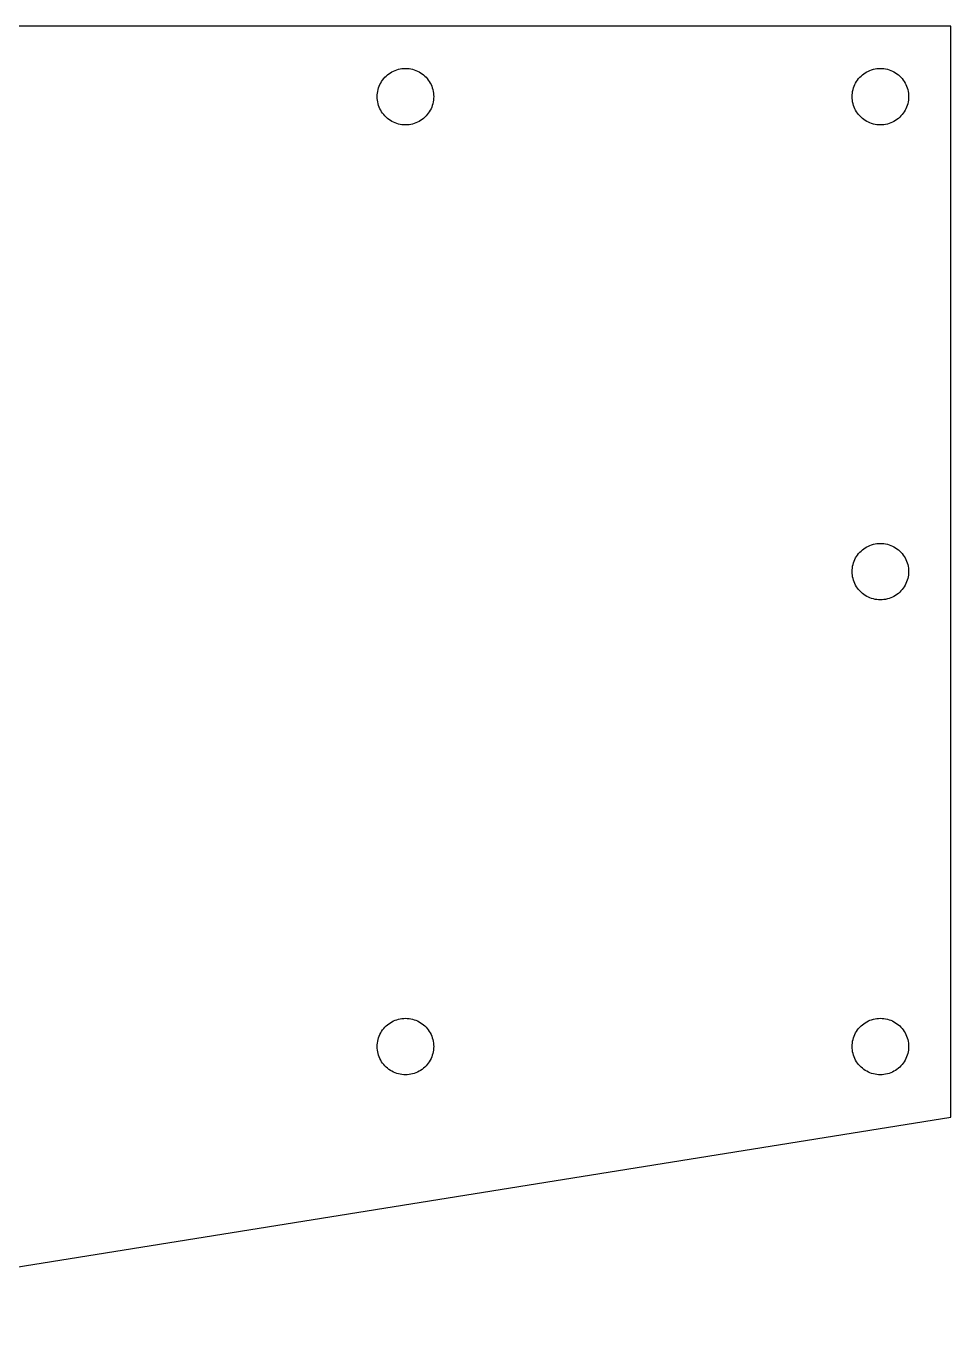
# Model space of a CAD drawing. Header units: metres. Extents: x -43 to 62, y -12 to 62.
# Drawn here: x 9.4 to 61.8, y -12 to 61.8 of the extents above; entities that cross this region are included whole.
import ezdxf

# ---------------------------------------------------------------- set-up
doc = ezdxf.new("R2010")
doc.units = ezdxf.units.M

msp = doc.modelspace()

# ---------------------------------------------------------------- linework, layer by layer
for p, q in [((61.82, 61.82), (0, 61.82)), ((61.82, 0), (61.82, 61.82)), ((29.8901, 59.0528), (29.9695, 59.1144)), ((29.9695, 59.1144), (30.0527, 59.1709)), ((30.0527, 59.1709), (30.1392, 59.2221)), ((30.1392, 59.2221), (30.2287, 59.2677)), ((30.2287, 59.2677), (30.321, 59.3076)), ((30.321, 59.3076), (30.4156, 59.3417)), ((30.4156, 59.3417), (30.5121, 59.3697)), ((30.5121, 59.3697), (30.6102, 59.3916)), ((30.6102, 59.3916), (30.7095, 59.4074)), ((30.7095, 59.4074), (30.8095, 59.4168)), ((30.8095, 59.4168), (30.91, 59.42)), ((30.91, 59.42), (31.0105, 59.4168)), ((31.0105, 59.4168), (31.1105, 59.4074)), ((31.1105, 59.4074), (31.2098, 59.3916)), ((31.2098, 59.3916), (31.3079, 59.3697)), ((31.3079, 59.3697), (31.4044, 59.3417)), ((31.4044, 59.3417), (31.499, 59.3076)), ((31.499, 59.3076), (31.5912, 59.2677)), ((31.5912, 59.2677), (31.6808, 59.2221)), ((31.6808, 59.2221), (31.7673, 59.1709)), ((31.7673, 59.1709), (31.8504, 59.1144)), ((31.8504, 59.1144), (31.9299, 59.0528)), ((56.8001, 59.0528), (56.8795, 59.1144)), ((56.8795, 59.1144), (56.9627, 59.1709)), ((56.9627, 59.1709), (57.0492, 59.2221)), ((57.0492, 59.2221), (57.1387, 59.2677)), ((57.1387, 59.2677), (57.231, 59.3076)), ((57.231, 59.3076), (57.3256, 59.3417)), ((57.3256, 59.3417), (57.4221, 59.3697)), ((57.4221, 59.3697), (57.5202, 59.3916)), ((57.5202, 59.3916), (57.6195, 59.4074)), ((57.6195, 59.4074), (57.7195, 59.4168)), ((57.7195, 59.4168), (57.82, 59.42)), ((57.82, 59.42), (57.9205, 59.4168)), ((57.9205, 59.4168), (58.0205, 59.4074)), ((58.0205, 59.4074), (58.1198, 59.3916)), ((58.1198, 59.3916), (58.2179, 59.3697)), ((58.2179, 59.3697), (58.3144, 59.3417)), ((58.3144, 59.3417), (58.409, 59.3076)), ((58.409, 59.3076), (58.5012, 59.2677)), ((58.5012, 59.2677), (58.5908, 59.2221)), ((58.5908, 59.2221), (58.6773, 59.1709)), ((58.6773, 59.1709), (58.7605, 59.1144)), ((58.7605, 59.1144), (58.8399, 59.0528)), ((29.3883, 58.3144), (29.4223, 58.409)), ((29.4223, 58.409), (29.4623, 58.5012)), ((29.4623, 58.5012), (29.5079, 58.5908)), ((29.5079, 58.5908), (29.5591, 58.6773)), ((29.5591, 58.6773), (29.6156, 58.7605)), ((29.6156, 58.7605), (29.6772, 58.8399)), ((29.6772, 58.8399), (29.7436, 58.9153)), ((29.7436, 58.9153), (29.8147, 58.9863)), ((29.8147, 58.9863), (29.8901, 59.0528)), ((31.9299, 59.0528), (32.0053, 58.9863)), ((32.0053, 58.9863), (32.0763, 58.9153)), ((32.0763, 58.9153), (32.1428, 58.8399)), ((32.1428, 58.8399), (32.2044, 58.7605)), ((32.2044, 58.7605), (32.2609, 58.6773)), ((32.2609, 58.6773), (32.3121, 58.5908)), ((32.3121, 58.5908), (32.3577, 58.5012)), ((32.3577, 58.5012), (32.3976, 58.409)), ((32.3976, 58.409), (32.4317, 58.3144)), ((56.2983, 58.3144), (56.3324, 58.409)), ((56.3324, 58.409), (56.3723, 58.5012)), ((56.3723, 58.5012), (56.4179, 58.5908)), ((56.4179, 58.5908), (56.4691, 58.6773)), ((56.4691, 58.6773), (56.5256, 58.7605)), ((56.5256, 58.7605), (56.5872, 58.8399)), ((56.5872, 58.8399), (56.6536, 58.9153)), ((56.6536, 58.9153), (56.7247, 58.9863)), ((56.7247, 58.9863), (56.8001, 59.0528)), ((58.8399, 59.0528), (58.9153, 58.9863)), ((58.9153, 58.9863), (58.9863, 58.9153)), ((58.9863, 58.9153), (59.0528, 58.8399)), ((59.0528, 58.8399), (59.1144, 58.7605)), ((59.1144, 58.7605), (59.1709, 58.6773)), ((59.1709, 58.6773), (59.2221, 58.5908)), ((59.2221, 58.5908), (59.2677, 58.5012)), ((59.2677, 58.5012), (59.3076, 58.409)), ((59.3076, 58.409), (59.3417, 58.3144)), ((29.31, 57.82), (29.3132, 57.9205)), ((29.3132, 57.7195), (29.31, 57.82)), ((29.3132, 57.9205), (29.3226, 58.0205)), ((29.3226, 57.6195), (29.3132, 57.7195)), ((29.3226, 58.0205), (29.3383, 58.1198)), ((29.3383, 57.5202), (29.3226, 57.6195)), ((29.3383, 58.1198), (29.3603, 58.2179)), ((29.3603, 58.2179), (29.3883, 58.3144)), ((32.4317, 58.3144), (32.4597, 58.2179)), ((32.4597, 58.2179), (32.4817, 58.1198)), ((32.4817, 58.1198), (32.4974, 58.0205)), ((32.4974, 57.6195), (32.4817, 57.5202)), ((32.4974, 58.0205), (32.5068, 57.9205)), ((32.5068, 57.7195), (32.4974, 57.6195)), ((32.5068, 57.9205), (32.51, 57.82)), ((32.51, 57.82), (32.5068, 57.7195)), ((56.22, 57.82), (56.2231, 57.9205)), ((56.2231, 57.7195), (56.22, 57.82)), ((56.2231, 57.9205), (56.2326, 58.0205)), ((56.2326, 57.6195), (56.2231, 57.7195)), ((56.2326, 58.0205), (56.2483, 58.1198)), ((56.2483, 57.5202), (56.2326, 57.6195)), ((56.2483, 58.1198), (56.2703, 58.2179)), ((56.2703, 58.2179), (56.2983, 58.3144)), ((59.3417, 58.3144), (59.3697, 58.2179)), ((59.3697, 58.2179), (59.3916, 58.1198)), ((59.3916, 58.1198), (59.4074, 58.0205)), ((59.4074, 57.6195), (59.3916, 57.5202)), ((59.4074, 58.0205), (59.4168, 57.9205)), ((59.4168, 57.7195), (59.4074, 57.6195)), ((59.4168, 57.9205), (59.42, 57.82)), ((59.42, 57.82), (59.4168, 57.7195)), ((29.3603, 57.4221), (29.3383, 57.5202)), ((29.3883, 57.3256), (29.3603, 57.4221)), ((29.4223, 57.231), (29.3883, 57.3256)), ((29.4623, 57.1387), (29.4223, 57.231)), ((29.5079, 57.0492), (29.4623, 57.1387)), ((29.5591, 56.9627), (29.5079, 57.0492)), ((29.6156, 56.8795), (29.5591, 56.9627)), ((29.6772, 56.8001), (29.6156, 56.8795)), ((32.2044, 56.8795), (32.1428, 56.8001)), ((32.2609, 56.9627), (32.2044, 56.8795)), ((32.3121, 57.0492), (32.2609, 56.9627)), ((32.3577, 57.1387), (32.3121, 57.0492)), ((32.3976, 57.231), (32.3577, 57.1387)), ((32.4317, 57.3256), (32.3976, 57.231)), ((32.4597, 57.4221), (32.4317, 57.3256)), ((32.4817, 57.5202), (32.4597, 57.4221)), ((56.2703, 57.4221), (56.2483, 57.5202)), ((56.2983, 57.3256), (56.2703, 57.4221)), ((56.3324, 57.231), (56.2983, 57.3256)), ((56.3723, 57.1387), (56.3324, 57.231)), ((56.4179, 57.0492), (56.3723, 57.1387)), ((56.4691, 56.9627), (56.4179, 57.0492)), ((56.5256, 56.8795), (56.4691, 56.9627)), ((56.5872, 56.8001), (56.5256, 56.8795)), ((59.1144, 56.8795), (59.0528, 56.8001)), ((59.1709, 56.9627), (59.1144, 56.8795)), ((59.2221, 57.0492), (59.1709, 56.9627)), ((59.2677, 57.1387), (59.2221, 57.0492)), ((59.3076, 57.231), (59.2677, 57.1387)), ((59.3417, 57.3256), (59.3076, 57.231)), ((59.3697, 57.4221), (59.3417, 57.3256)), ((59.3916, 57.5202), (59.3697, 57.4221)), ((29.7436, 56.7247), (29.6772, 56.8001)), ((29.8147, 56.6536), (29.7436, 56.7247)), ((29.8901, 56.5872), (29.8147, 56.6536)), ((29.9695, 56.5256), (29.8901, 56.5872)), ((30.0527, 56.4691), (29.9695, 56.5256)), ((30.1392, 56.4179), (30.0527, 56.4691)), ((30.2287, 56.3723), (30.1392, 56.4179)), ((30.321, 56.3324), (30.2287, 56.3723)), ((30.4156, 56.2983), (30.321, 56.3324)), ((30.5121, 56.2703), (30.4156, 56.2983)), ((30.6102, 56.2483), (30.5121, 56.2703)), ((30.7095, 56.2326), (30.6102, 56.2483)), ((30.8095, 56.2231), (30.7095, 56.2326)), ((30.91, 56.22), (30.8095, 56.2231)), ((31.0105, 56.2231), (30.91, 56.22)), ((31.1105, 56.2326), (31.0105, 56.2231)), ((31.2098, 56.2483), (31.1105, 56.2326)), ((31.3079, 56.2703), (31.2098, 56.2483)), ((31.4044, 56.2983), (31.3079, 56.2703)), ((31.499, 56.3324), (31.4044, 56.2983)), ((31.5912, 56.3723), (31.499, 56.3324)), ((31.6808, 56.4179), (31.5912, 56.3723)), ((31.7673, 56.4691), (31.6808, 56.4179)), ((31.8504, 56.5256), (31.7673, 56.4691)), ((31.9299, 56.5872), (31.8504, 56.5256)), ((32.0053, 56.6536), (31.9299, 56.5872)), ((32.0763, 56.7247), (32.0053, 56.6536)), ((32.1428, 56.8001), (32.0763, 56.7247)), ((56.6536, 56.7247), (56.5872, 56.8001)), ((56.7247, 56.6536), (56.6536, 56.7247)), ((56.8001, 56.5872), (56.7247, 56.6536)), ((56.8795, 56.5256), (56.8001, 56.5872)), ((56.9627, 56.4691), (56.8795, 56.5256)), ((57.0492, 56.4179), (56.9627, 56.4691)), ((57.1387, 56.3723), (57.0492, 56.4179)), ((57.231, 56.3324), (57.1387, 56.3723)), ((57.3256, 56.2983), (57.231, 56.3324)), ((57.4221, 56.2703), (57.3256, 56.2983)), ((57.5202, 56.2483), (57.4221, 56.2703)), ((57.6195, 56.2326), (57.5202, 56.2483)), ((57.7195, 56.2231), (57.6195, 56.2326)), ((57.82, 56.22), (57.7195, 56.2231)), ((57.9205, 56.2231), (57.82, 56.22)), ((58.0205, 56.2326), (57.9205, 56.2231)), ((58.1198, 56.2483), (58.0205, 56.2326)), ((58.2179, 56.2703), (58.1198, 56.2483)), ((58.3144, 56.2983), (58.2179, 56.2703)), ((58.409, 56.3324), (58.3144, 56.2983)), ((58.5012, 56.3723), (58.409, 56.3324)), ((58.5908, 56.4179), (58.5012, 56.3723)), ((58.6773, 56.4691), (58.5908, 56.4179)), ((58.7605, 56.5256), (58.6773, 56.4691)), ((58.8399, 56.5872), (58.7605, 56.5256)), ((58.9153, 56.6536), (58.8399, 56.5872)), ((58.9863, 56.7247), (58.9153, 56.6536)), ((59.0528, 56.8001), (58.9863, 56.7247)), ((57.4221, 32.4597), (57.5202, 32.4817)), ((57.5202, 32.4817), (57.6195, 32.4974)), ((57.6195, 32.4974), (57.7195, 32.5068)), ((57.7195, 32.5068), (57.82, 32.51)), ((57.82, 32.51), (57.9205, 32.5068)), ((57.9205, 32.5068), (58.0205, 32.4974)), ((58.0205, 32.4974), (58.1198, 32.4817)), ((58.1198, 32.4817), (58.2179, 32.4597)), ((56.4179, 31.6808), (56.4691, 31.7673)), ((56.4691, 31.7673), (56.5256, 31.8504)), ((56.5256, 31.8504), (56.5872, 31.9299)), ((56.5872, 31.9299), (56.6536, 32.0053)), ((56.6536, 32.0053), (56.7247, 32.0763)), ((56.7247, 32.0763), (56.8001, 32.1428)), ((56.8001, 32.1428), (56.8795, 32.2044)), ((56.8795, 32.2044), (56.9627, 32.2609)), ((56.9627, 32.2609), (57.0492, 32.3121)), ((57.0492, 32.3121), (57.1387, 32.3577)), ((57.1387, 32.3577), (57.231, 32.3976)), ((57.231, 32.3976), (57.3256, 32.4317)), ((57.3256, 32.4317), (57.4221, 32.4597)), ((58.2179, 32.4597), (58.3144, 32.4317)), ((58.3144, 32.4317), (58.409, 32.3976)), ((58.409, 32.3976), (58.5012, 32.3577)), ((58.5012, 32.3577), (58.5908, 32.3121)), ((58.5908, 32.3121), (58.6773, 32.2609)), ((58.6773, 32.2609), (58.7605, 32.2044)), ((58.7605, 32.2044), (58.8399, 32.1428)), ((58.8399, 32.1428), (58.9153, 32.0763)), ((58.9153, 32.0763), (58.9863, 32.0053)), ((58.9863, 32.0053), (59.0528, 31.9299)), ((59.0528, 31.9299), (59.1144, 31.8504)), ((59.1144, 31.8504), (59.1709, 31.7673)), ((59.1709, 31.7673), (59.2221, 31.6808)), ((56.22, 30.91), (56.2231, 31.0105)), ((56.2231, 31.0105), (56.2326, 31.1105)), ((56.2326, 31.1105), (56.2483, 31.2098)), ((56.2483, 31.2098), (56.2703, 31.3079)), ((56.2703, 31.3079), (56.2983, 31.4044)), ((56.2983, 31.4044), (56.3324, 31.499)), ((56.3324, 31.499), (56.3723, 31.5912)), ((56.3723, 31.5912), (56.4179, 31.6808)), ((59.2221, 31.6808), (59.2677, 31.5912)), ((59.2677, 31.5912), (59.3076, 31.499)), ((59.3076, 31.499), (59.3417, 31.4044)), ((59.3417, 31.4044), (59.3697, 31.3079)), ((59.3697, 31.3079), (59.3916, 31.2098)), ((59.3916, 31.2098), (59.4074, 31.1105)), ((59.4074, 31.1105), (59.4168, 31.0105)), ((59.4168, 31.0105), (59.42, 30.91)), ((56.2231, 30.8095), (56.22, 30.91)), ((56.2326, 30.7095), (56.2231, 30.8095)), ((56.2483, 30.6102), (56.2326, 30.7095)), ((56.2703, 30.5121), (56.2483, 30.6102)), ((56.2983, 30.4156), (56.2703, 30.5121)), ((56.3324, 30.321), (56.2983, 30.4156)), ((56.3723, 30.2287), (56.3324, 30.321)), ((59.3076, 30.321), (59.2677, 30.2287)), ((59.3417, 30.4156), (59.3076, 30.321)), ((59.3697, 30.5121), (59.3417, 30.4156)), ((59.3916, 30.6102), (59.3697, 30.5121)), ((59.4074, 30.7095), (59.3916, 30.6102)), ((59.4168, 30.8095), (59.4074, 30.7095)), ((59.42, 30.91), (59.4168, 30.8095)), ((56.4179, 30.1392), (56.3723, 30.2287)), ((56.4691, 30.0527), (56.4179, 30.1392)), ((56.5256, 29.9695), (56.4691, 30.0527)), ((56.5872, 29.8901), (56.5256, 29.9695)), ((56.6536, 29.8147), (56.5872, 29.8901)), ((56.7247, 29.7436), (56.6536, 29.8147)), ((56.8001, 29.6772), (56.7247, 29.7436)), ((56.8795, 29.6156), (56.8001, 29.6772)), ((56.9627, 29.5591), (56.8795, 29.6156)), ((57.0492, 29.5079), (56.9627, 29.5591)), ((58.6773, 29.5591), (58.5908, 29.5079)), ((58.7605, 29.6156), (58.6773, 29.5591)), ((58.8399, 29.6772), (58.7605, 29.6156)), ((58.9153, 29.7436), (58.8399, 29.6772)), ((58.9863, 29.8147), (58.9153, 29.7436)), ((59.0528, 29.8901), (58.9863, 29.8147)), ((59.1144, 29.9695), (59.0528, 29.8901)), ((59.1709, 30.0527), (59.1144, 29.9695)), ((59.2221, 30.1392), (59.1709, 30.0527)), ((59.2677, 30.2287), (59.2221, 30.1392)), ((57.1387, 29.4623), (57.0492, 29.5079)), ((57.231, 29.4223), (57.1387, 29.4623)), ((57.3256, 29.3883), (57.231, 29.4223)), ((57.4221, 29.3603), (57.3256, 29.3883)), ((57.5202, 29.3383), (57.4221, 29.3603)), ((57.6195, 29.3226), (57.5202, 29.3383)), ((57.7195, 29.3132), (57.6195, 29.3226)), ((57.82, 29.31), (57.7195, 29.3132)), ((57.9205, 29.3132), (57.82, 29.31)), ((58.0205, 29.3226), (57.9205, 29.3132)), ((58.1198, 29.3383), (58.0205, 29.3226)), ((58.2179, 29.3603), (58.1198, 29.3383)), ((58.3144, 29.3883), (58.2179, 29.3603)), ((58.409, 29.4223), (58.3144, 29.3883)), ((58.5012, 29.4623), (58.409, 29.4223)), ((58.5908, 29.5079), (58.5012, 29.4623)), ((29.8147, 5.16634), (29.8901, 5.23282)), ((29.8901, 5.23282), (29.9695, 5.29442)), ((29.9695, 5.29442), (30.0527, 5.35092)), ((30.0527, 5.35092), (30.1392, 5.40208)), ((30.1392, 5.40208), (30.2287, 5.44771)), ((30.2287, 5.44771), (30.321, 5.48764)), ((30.321, 5.48764), (30.4156, 5.52168)), ((30.4156, 5.52168), (30.5121, 5.54973)), ((30.5121, 5.54973), (30.6102, 5.57166)), ((30.6102, 5.57166), (30.7095, 5.58737)), ((30.7095, 5.58737), (30.8095, 5.59683)), ((30.8095, 5.59683), (30.91, 5.59999)), ((30.91, 5.59999), (31.0105, 5.59683)), ((31.0105, 5.59683), (31.1105, 5.58737)), ((31.1105, 5.58737), (31.2098, 5.57166)), ((31.2098, 5.57166), (31.3079, 5.54973)), ((31.3079, 5.54973), (31.4044, 5.52168)), ((31.4044, 5.52168), (31.499, 5.48764)), ((31.499, 5.48764), (31.5912, 5.44771)), ((31.5912, 5.44771), (31.6808, 5.40208)), ((31.6808, 5.40208), (31.7673, 5.35092)), ((31.7673, 5.35092), (31.8504, 5.29442)), ((31.8504, 5.29442), (31.9299, 5.23282)), ((31.9299, 5.23282), (32.0053, 5.16634)), ((56.7247, 5.16634), (56.8001, 5.23282)), ((56.8001, 5.23282), (56.8795, 5.29442)), ((56.8795, 5.29442), (56.9627, 5.35092)), ((56.9627, 5.35092), (57.0492, 5.40208)), ((57.0492, 5.40208), (57.1387, 5.44771)), ((57.1387, 5.44771), (57.231, 5.48764)), ((57.231, 5.48764), (57.3256, 5.52168)), ((57.3256, 5.52168), (57.4221, 5.54973)), ((57.4221, 5.54973), (57.5202, 5.57166)), ((57.5202, 5.57166), (57.6195, 5.58737)), ((57.6195, 5.58737), (57.7195, 5.59683)), ((57.7195, 5.59683), (57.82, 5.59999)), ((57.82, 5.59999), (57.9205, 5.59683)), ((57.9205, 5.59683), (58.0205, 5.58737)), ((58.0205, 5.58737), (58.1198, 5.57166)), ((58.1198, 5.57166), (58.2179, 5.54973)), ((58.2179, 5.54973), (58.3144, 5.52168)), ((58.3144, 5.52168), (58.409, 5.48764)), ((58.409, 5.48764), (58.5012, 5.44771)), ((58.5012, 5.44771), (58.5908, 5.40208)), ((58.5908, 5.40208), (58.6773, 5.35092)), ((58.6773, 5.35092), (58.7605, 5.29442)), ((58.7605, 5.29442), (58.8399, 5.23282)), ((58.8399, 5.23282), (58.9153, 5.16634)), ((29.3603, 4.3979), (29.3883, 4.49442)), ((29.3883, 4.49442), (29.4223, 4.58899)), ((29.4223, 4.58899), (29.4623, 4.68124)), ((29.4623, 4.68124), (29.5079, 4.7708)), ((29.5079, 4.7708), (29.5591, 4.85732)), ((29.5591, 4.85732), (29.6156, 4.94044)), ((29.6156, 4.94044), (29.6772, 5.01987)), ((29.6772, 5.01987), (29.7436, 5.09526)), ((29.7436, 5.09526), (29.8147, 5.16634)), ((32.0053, 5.16634), (32.0763, 5.09526)), ((32.0763, 5.09526), (32.1428, 5.01987)), ((32.1428, 5.01987), (32.2044, 4.94044)), ((32.2044, 4.94044), (32.2609, 4.85732)), ((32.2609, 4.85732), (32.3121, 4.7708)), ((32.3121, 4.7708), (32.3577, 4.68124)), ((32.3577, 4.68124), (32.3976, 4.58899)), ((32.3976, 4.58899), (32.4317, 4.49442)), ((32.4317, 4.49442), (32.4597, 4.3979)), ((56.2703, 4.3979), (56.2983, 4.49442)), ((56.2983, 4.49442), (56.3324, 4.58899)), ((56.3324, 4.58899), (56.3723, 4.68124)), ((56.3723, 4.68124), (56.4179, 4.7708)), ((56.4179, 4.7708), (56.4691, 4.85732)), ((56.4691, 4.85732), (56.5256, 4.94044)), ((56.5256, 4.94044), (56.5872, 5.01987)), ((56.5872, 5.01987), (56.6536, 5.09526)), ((56.6536, 5.09526), (56.7247, 5.16634)), ((58.9153, 5.16634), (58.9863, 5.09526)), ((58.9863, 5.09526), (59.0528, 5.01987)), ((59.0528, 5.01987), (59.1144, 4.94044)), ((59.1144, 4.94044), (59.1709, 4.85732)), ((59.1709, 4.85732), (59.2221, 4.7708)), ((59.2221, 4.7708), (59.2677, 4.68124)), ((59.2677, 4.68124), (59.3076, 4.58899)), ((59.3076, 4.58899), (59.3417, 4.49442)), ((59.3417, 4.49442), (59.3697, 4.3979)), ((29.31, 4), (29.3132, 4.10046)), ((29.3132, 3.89952), (29.31, 4)), ((29.3132, 4.10046), (29.3226, 4.20053)), ((29.3226, 3.79945), (29.3132, 3.89952)), ((29.3226, 4.20053), (29.3383, 4.2998)), ((29.3383, 3.70018), (29.3226, 3.79945)), ((29.3383, 4.2998), (29.3603, 4.3979)), ((29.3603, 3.60208), (29.3383, 3.70018)), ((32.4597, 4.3979), (32.4817, 4.2998)), ((32.4817, 3.70018), (32.4597, 3.60208)), ((32.4817, 4.2998), (32.4974, 4.20053)), ((32.4974, 3.79945), (32.4817, 3.70018)), ((32.4974, 4.20053), (32.5068, 4.10046)), ((32.5068, 3.89952), (32.4974, 3.79945)), ((32.5068, 4.10046), (32.51, 4)), ((32.51, 4), (32.5068, 3.89952)), ((56.22, 4), (56.2231, 4.10046)), ((56.2231, 3.89952), (56.22, 4)), ((56.2231, 4.10046), (56.2326, 4.20053)), ((56.2326, 3.79945), (56.2231, 3.89952)), ((56.2326, 4.20053), (56.2483, 4.2998)), ((56.2483, 3.70018), (56.2326, 3.79945)), ((56.2483, 4.2998), (56.2703, 4.3979)), ((56.2703, 3.60208), (56.2483, 3.70018)), ((59.3697, 4.3979), (59.3916, 4.2998)), ((59.3916, 3.70018), (59.3697, 3.60208)), ((59.3916, 4.2998), (59.4074, 4.20053)), ((59.4074, 3.79945), (59.3916, 3.70018)), ((59.4074, 4.20053), (59.4168, 4.10046)), ((59.4168, 3.89952), (59.4074, 3.79945)), ((59.4168, 4.10046), (59.42, 4)), ((59.42, 4), (59.4168, 3.89952)), ((29.3883, 3.50557), (29.3603, 3.60208)), ((29.4223, 3.411), (29.3883, 3.50557)), ((29.4623, 3.31874), (29.4223, 3.411)), ((29.5079, 3.22919), (29.4623, 3.31874)), ((29.5591, 3.14267), (29.5079, 3.22919)), ((29.6156, 3.05954), (29.5591, 3.14267)), ((29.6772, 2.98012), (29.6156, 3.05954)), ((29.7436, 2.90472), (29.6772, 2.98012)), ((32.1428, 2.98012), (32.0763, 2.90472)), ((32.2044, 3.05954), (32.1428, 2.98012)), ((32.2609, 3.14267), (32.2044, 3.05954)), ((32.3121, 3.22919), (32.2609, 3.14267)), ((32.3577, 3.31874), (32.3121, 3.22919)), ((32.3976, 3.411), (32.3577, 3.31874)), ((32.4317, 3.50557), (32.3976, 3.411)), ((32.4597, 3.60208), (32.4317, 3.50557)), ((56.2983, 3.50557), (56.2703, 3.60208)), ((56.3324, 3.411), (56.2983, 3.50557)), ((56.3723, 3.31874), (56.3324, 3.411)), ((56.4179, 3.22919), (56.3723, 3.31874)), ((56.4691, 3.14267), (56.4179, 3.22919)), ((56.5256, 3.05954), (56.4691, 3.14267)), ((56.5872, 2.98012), (56.5256, 3.05954)), ((56.6536, 2.90472), (56.5872, 2.98012)), ((59.0528, 2.98012), (58.9863, 2.90472)), ((59.1144, 3.05954), (59.0528, 2.98012)), ((59.1709, 3.14267), (59.1144, 3.05954)), ((59.2221, 3.22919), (59.1709, 3.14267)), ((59.2677, 3.31874), (59.2221, 3.22919)), ((59.3076, 3.411), (59.2677, 3.31874)), ((59.3417, 3.50557), (59.3076, 3.411)), ((59.3697, 3.60208), (59.3417, 3.50557)), ((29.8147, 2.83365), (29.7436, 2.90472)), ((29.8901, 2.76717), (29.8147, 2.83365)), ((29.9695, 2.70557), (29.8901, 2.76717)), ((30.0527, 2.64906), (29.9695, 2.70557)), ((30.1392, 2.5979), (30.0527, 2.64906)), ((30.2287, 2.55228), (30.1392, 2.5979)), ((30.321, 2.51234), (30.2287, 2.55228)), ((30.4156, 2.4783), (30.321, 2.51234)), ((30.5121, 2.45026), (30.4156, 2.4783)), ((30.6102, 2.42833), (30.5121, 2.45026)), ((30.7095, 2.41261), (30.6102, 2.42833)), ((30.8095, 2.40315), (30.7095, 2.41261)), ((30.91, 2.39999), (30.8095, 2.40315)), ((31.0105, 2.40315), (30.91, 2.39999)), ((31.1105, 2.41261), (31.0105, 2.40315)), ((31.2098, 2.42833), (31.1105, 2.41261)), ((31.3079, 2.45026), (31.2098, 2.42833)), ((31.4044, 2.4783), (31.3079, 2.45026)), ((31.499, 2.51234), (31.4044, 2.4783)), ((31.5912, 2.55228), (31.499, 2.51234)), ((31.6808, 2.5979), (31.5912, 2.55228)), ((31.7673, 2.64906), (31.6808, 2.5979)), ((31.8504, 2.70557), (31.7673, 2.64906)), ((31.9299, 2.76717), (31.8504, 2.70557)), ((32.0053, 2.83365), (31.9299, 2.76717)), ((32.0763, 2.90472), (32.0053, 2.83365)), ((56.7247, 2.83365), (56.6536, 2.90472)), ((56.8001, 2.76717), (56.7247, 2.83365)), ((56.8795, 2.70557), (56.8001, 2.76717)), ((56.9627, 2.64906), (56.8795, 2.70557)), ((57.0492, 2.5979), (56.9627, 2.64906)), ((57.1387, 2.55228), (57.0492, 2.5979)), ((57.231, 2.51234), (57.1387, 2.55228)), ((57.3256, 2.4783), (57.231, 2.51234)), ((57.4221, 2.45026), (57.3256, 2.4783)), ((57.5202, 2.42833), (57.4221, 2.45026)), ((57.6195, 2.41261), (57.5202, 2.42833)), ((57.7195, 2.40315), (57.6195, 2.41261)), ((57.82, 2.39999), (57.7195, 2.40315)), ((57.9205, 2.40315), (57.82, 2.39999)), ((58.0205, 2.41261), (57.9205, 2.40315)), ((58.1198, 2.42833), (58.0205, 2.41261)), ((58.2179, 2.45026), (58.1198, 2.42833)), ((58.3144, 2.4783), (58.2179, 2.45026)), ((58.409, 2.51234), (58.3144, 2.4783)), ((58.5012, 2.55228), (58.409, 2.51234)), ((58.5908, 2.5979), (58.5012, 2.55228)), ((58.6773, 2.64906), (58.5908, 2.5979)), ((58.7605, 2.70557), (58.6773, 2.64906)), ((58.8399, 2.76717), (58.7605, 2.70557)), ((58.9153, 2.83365), (58.8399, 2.76717)), ((58.9863, 2.90472), (58.9153, 2.83365)), ((-13, -12), (61.82, 0))]:
    msp.add_line(p, q)

doc.saveas('drawing.dxf')
